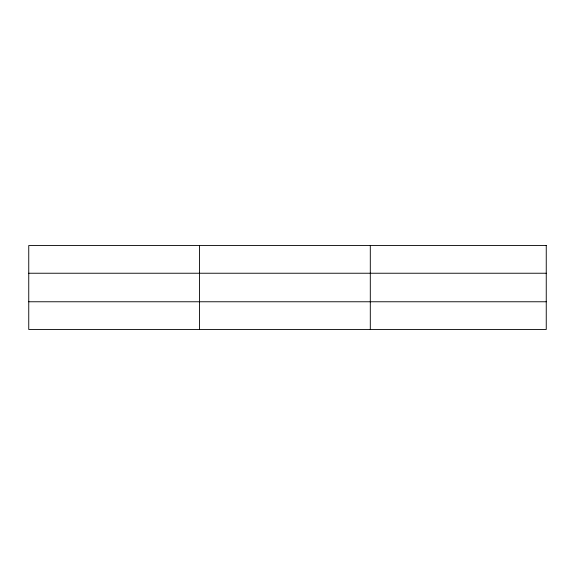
<?xml version="1.0" encoding="UTF-8"?>
<svg xmlns="http://www.w3.org/2000/svg" width="575" height="575" viewBox="0 0 575 575"><rect width="100%" height="100%" fill="white"/><g stroke="black" fill="none" stroke-linecap="round" stroke-linejoin="round"><path stroke-width="0.86" d="M199.525 245.532L199.525 329.468M370.3 245.532L370.3 329.468M28.75 273.233L546.25 273.233M28.75 301.767L546.25 301.767M546.25 245.532L546.25 329.468L28.75 329.468L28.75 245.532L546.25 245.532"/></g></svg>
